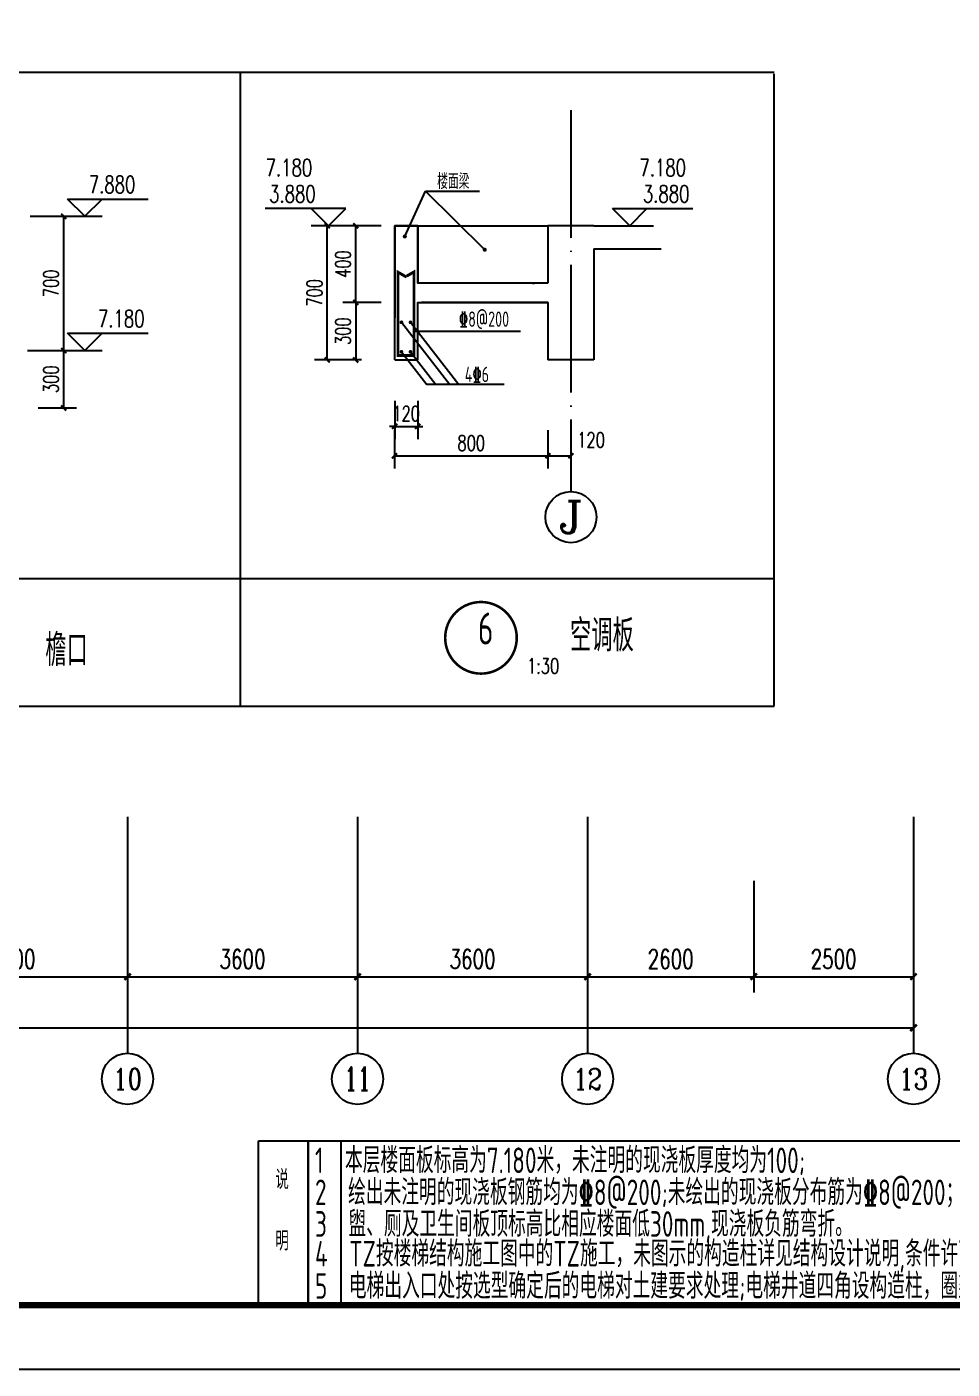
# Model space of a CAD drawing. Extents: x 1051052 to 1482120, y -981644 to -673261.
# Drawn here: x 1193975 to 1208455, y -924648 to -903648 of the extents above; entities that cross this region are included whole.
import ezdxf
from ezdxf.enums import TextEntityAlignment as Align

# ---------------------------------------------------------------- set-up
doc = ezdxf.new("R2010")
doc.units = 0
doc.header["$LTSCALE"] = 1000
doc.header["$MEASUREMENT"] = 0
doc.linetypes.add('DOTE', pattern=[2.42, 2, -0.2, 0.02, -0.2])
for name, color, linetype in [('A-Fixt', 81, 'Continuous'), ('AXIS', 3, 'Continuous'), ('AXIS_TEXT', 7, 'Continuous'), ('DIM_ELEV', 3, 'Continuous'), ('DIM_IDEN', 3, 'Continuous'), ('DIM_LEAD', 3, 'Continuous'), ('DOTE', 1, 'DOTE'), ('PUB_DIM', 3, 'Continuous'), ('PUB_TEXT', 7, 'Continuous'), ('TK', 142, 'Continuous'), ('剖面钢筋', 1, 'Continuous'), ('填充', 8, 'Continuous')]:
    doc.layers.add(name, color=color, linetype=linetype)
for name, color, linetype, lineweight in [('TAB', 7, 'Continuous', 25), ('TEXT', 7, 'Continuous', 25), ('TITLE', 7, 'Continuous', 25)]:
    doc.layers.add(name, color=color, linetype=linetype, lineweight=lineweight)
doc.styles.add('_TCH_AXIS', font='COMPLEX', dxfattribs={"bigfont": 'GBCBIG'})
doc.styles.add('_TCH_DIM', font='SIMPLEX', dxfattribs={"bigfont": 'GBCBIG'})
doc.styles.add('_TCH_DIM_T3', font='SIMPLEX', dxfattribs={"width": 0.705882, "bigfont": 'GBCBIG'})
doc.styles.add('COMPLEX', font='COMPLEX')
doc.styles.add('FromPkpm', font='Pkpmeng', dxfattribs={"width": 0.7, "bigfont": 'hztxt'})
doc.styles.get("Standard").update_dxf_attribs({"font": 'tssdeng.shx', "width": 0.7, "bigfont": '0hztxt.shx'})
doc.styles.add('TSSD_Norm', font='Tssdeng.shx', dxfattribs={"width": 0.7, "bigfont": 'hztxt.shx'})
doc.styles.add('TSSD_Num', font='Tssdeng.shx', dxfattribs={"width": 0.7, "bigfont": 'hztxt.shx'})
doc.dimstyles.new('_TCH_ARCH&&100', dxfattribs={"dimtxt": 297.5, "dimasz": 100, "dimexe": 250, "dimexo": 300, "dimgap": 126.25, "dimtad": 1, "dimdec": 0, "dimzin": 0, "dimdsep": 46, "dimtxsty": '_TCH_DIM_T3', "dimblk": 'ARCHTICK', "dimcen": 0.09, "dimclrt": 7, "dimazin": 2, "dimtfac": 1, "dimtdec": 0, "dimtix": 1, "dimtmove": 2, "dimatfit": 3, "dimfxl": 0, "dimtolj": 1, "dimtzin": 0, "dimarcsym": 0})
doc.dimstyles.new('TCH-30--80', dxfattribs={"dimtxt": 238, "dimasz": 80, "dimexe": 200, "dimexo": 240, "dimgap": 80, "dimtad": 1, "dimdec": 0, "dimlfac": 0.333333, "dimzin": 0, "dimdsep": 46, "dimtxsty": '_TCH_DIM_T3', "dimblk": 'ARCHTICK', "dimcen": 0.09, "dimclrt": 7, "dimazin": 2, "dimtfac": 1, "dimtdec": 0, "dimtix": 1, "dimtmove": 2, "dimatfit": 3, "dimfxl": 0, "dimtolj": 1, "dimtzin": 0, "dimarcsym": 0})

# ---------------------------------------------------------------- blocks, each defined once
blk = doc.blocks.new('_ArchTick')
at = {"color": 0, "linetype": 'ByBlock', "const_width": 0.4}
blk.add_lwpolyline([(-0.5, -0.5), (0.5, 0.5)], dxfattribs=at)
blk = doc.blocks.new('*D726')
at = {"layer": 'AXIS', "color": 0, "lineweight": -2, "transparency": 16777216}
for p, q in [((1191950, -917008), (1191950, -918758)), ((1195550, -917008), (1195550, -918758)), ((1191950, -918508), (1195550, -918508))]:
    blk.add_line(p, q, dxfattribs=at)
at = {"layer": 'Defpoints', "color": 0, "transparency": 16777216}
for p in [(1191950, -916008), (1195550, -916008), (1195550, -918508)]:
    blk.add_point(p, dxfattribs=at)
at = {"layer": 'AXIS', "color": 0, "lineweight": -2, "transparency": 16777216, "xscale": 100, "yscale": 100, "zscale": 100, "rotation": 180}
blk.add_blockref('_ArchTick', (1191950, -918508), dxfattribs=at)
at = {"layer": 'AXIS', "color": 0, "lineweight": -2, "transparency": 16777216, "xscale": 100, "yscale": 100, "zscale": 100}
blk.add_blockref('_ArchTick', (1195550, -918508), dxfattribs=at)
at = {"layer": 'AXIS', "color": 7, "transparency": 16777216, "insert": (1193750, -918233), "char_height": 297.5, "attachment_point": 5, "style": '_TCH_DIM_T3'}
blk.add_mtext('\\A1;3600', dxfattribs=at)
blk = doc.blocks.new('*D727')
at = {"layer": 'AXIS', "color": 0, "lineweight": -2, "transparency": 16777216}
for p, q in [((1195550, -917008), (1195550, -918758)), ((1199150, -917008), (1199150, -918758)), ((1195550, -918508), (1199150, -918508))]:
    blk.add_line(p, q, dxfattribs=at)
at = {"layer": 'Defpoints', "color": 0, "transparency": 16777216}
for p in [(1195550, -916008), (1199150, -916008), (1199150, -918508)]:
    blk.add_point(p, dxfattribs=at)
at = {"layer": 'AXIS', "color": 0, "lineweight": -2, "transparency": 16777216, "xscale": 100, "yscale": 100, "zscale": 100, "rotation": 180}
blk.add_blockref('_ArchTick', (1195550, -918508), dxfattribs=at)
at = {"layer": 'AXIS', "color": 0, "lineweight": -2, "transparency": 16777216, "xscale": 100, "yscale": 100, "zscale": 100}
blk.add_blockref('_ArchTick', (1199150, -918508), dxfattribs=at)
at = {"layer": 'AXIS', "color": 7, "transparency": 16777216, "insert": (1197350, -918233), "char_height": 297.5, "attachment_point": 5, "style": '_TCH_DIM_T3'}
blk.add_mtext('\\A1;3600', dxfattribs=at)
blk = doc.blocks.new('*D728')
at = {"layer": 'AXIS', "color": 0, "lineweight": -2, "transparency": 16777216}
for p, q in [((1199150, -917008), (1199150, -918758)), ((1202750, -917008), (1202750, -918758)), ((1199150, -918508), (1202750, -918508))]:
    blk.add_line(p, q, dxfattribs=at)
at = {"layer": 'Defpoints', "color": 0, "transparency": 16777216}
for p in [(1199150, -916008), (1202750, -916008), (1202750, -918508)]:
    blk.add_point(p, dxfattribs=at)
at = {"layer": 'AXIS', "color": 0, "lineweight": -2, "transparency": 16777216, "xscale": 100, "yscale": 100, "zscale": 100, "rotation": 180}
blk.add_blockref('_ArchTick', (1199150, -918508), dxfattribs=at)
at = {"layer": 'AXIS', "color": 0, "lineweight": -2, "transparency": 16777216, "xscale": 100, "yscale": 100, "zscale": 100}
blk.add_blockref('_ArchTick', (1202750, -918508), dxfattribs=at)
at = {"layer": 'AXIS', "color": 7, "transparency": 16777216, "insert": (1200950, -918233), "char_height": 297.5, "attachment_point": 5, "style": '_TCH_DIM_T3'}
blk.add_mtext('\\A1;3600', dxfattribs=at)
blk = doc.blocks.new('*D729')
at = {"layer": 'AXIS', "color": 0, "lineweight": -2, "transparency": 16777216}
for p, q in [((1168950, -917808), (1168950, -919558)), ((1207850, -917808), (1207850, -919558)), ((1168950, -919308), (1207850, -919308))]:
    blk.add_line(p, q, dxfattribs=at)
at = {"layer": 'Defpoints', "color": 0, "transparency": 16777216}
for p in [(1168950, -916008), (1207850, -916008), (1207850, -919308)]:
    blk.add_point(p, dxfattribs=at)
at = {"layer": 'AXIS', "color": 0, "lineweight": -2, "transparency": 16777216, "xscale": 100, "yscale": 100, "zscale": 100, "rotation": 180}
blk.add_blockref('_ArchTick', (1168950, -919308), dxfattribs=at)
at = {"layer": 'AXIS', "color": 0, "lineweight": -2, "transparency": 16777216, "xscale": 100, "yscale": 100, "zscale": 100}
blk.add_blockref('_ArchTick', (1207850, -919308), dxfattribs=at)
at = {"layer": 'AXIS', "color": 7, "transparency": 16777216, "insert": (1188400, -919033), "char_height": 297.5, "attachment_point": 5, "style": '_TCH_DIM_T3'}
blk.add_mtext('\\A1;38900', dxfattribs=at)
blk = doc.blocks.new('_AXISO')
blk.add_circle((0, 0), 0.5)
at = {"layer": 'AXIS_TEXT', "style": 'COMPLEX', "width": 1.041667}
blk.add_attdef('A', text='', height=0.56, dxfattribs=at).set_placement((-0.25, -0.28), (0.25, -0.28), align=Align.FIT)
blk = doc.blocks.new('*D698')
at = {"layer": 'AXIS', "color": 0, "lineweight": -2, "transparency": 16777216}
for p, q in [((1202750, -917008), (1202750, -918758)), ((1205350, -917008), (1205350, -918758)), ((1202750, -918508), (1205350, -918508))]:
    blk.add_line(p, q, dxfattribs=at)
at = {"layer": 'Defpoints', "color": 0, "transparency": 16777216}
for p in [(1202750, -916008), (1205350, -916072), (1205350, -918508)]:
    blk.add_point(p, dxfattribs=at)
at = {"layer": 'AXIS', "color": 0, "lineweight": -2, "transparency": 16777216, "xscale": 100, "yscale": 100, "zscale": 100, "rotation": 180}
blk.add_blockref('_ArchTick', (1202750, -918508), dxfattribs=at)
at = {"layer": 'AXIS', "color": 0, "lineweight": -2, "transparency": 16777216, "xscale": 100, "yscale": 100, "zscale": 100}
blk.add_blockref('_ArchTick', (1205350, -918508), dxfattribs=at)
at = {"layer": 'AXIS', "color": 7, "transparency": 16777216, "insert": (1204050, -918233), "char_height": 297.5, "attachment_point": 5, "style": '_TCH_DIM_T3'}
blk.add_mtext('\\A1;2600', dxfattribs=at)
blk = doc.blocks.new('*D773')
at = {"layer": 'Defpoints', "color": 0, "transparency": 16777216}
for p in [(1193626, -906612), (1194552, -906612), (1193626, -908712)]:
    blk.add_point(p, dxfattribs=at)
at = {"layer": 'PUB_DIM', "color": 0, "lineweight": -2, "transparency": 16777216}
for p, q in [((1194152, -906612), (1194752, -906612)), ((1194552, -908712), (1194552, -906612)), ((1194152, -908712), (1194752, -908712))]:
    blk.add_line(p, q, dxfattribs=at)
at = {"layer": 'PUB_DIM', "color": 0, "lineweight": -2, "transparency": 16777216, "xscale": 80, "yscale": 80, "zscale": 80}
for p, rotation in [((1194552, -906612), 90), ((1194552, -908712), 270)]:
    blk.add_blockref('_ArchTick', p, dxfattribs=dict(at, rotation=rotation))
at = {"layer": 'PUB_DIM', "color": 7, "transparency": 16777216, "insert": (1194353, -907662), "char_height": 238, "attachment_point": 5, "rotation": 90, "style": '_TCH_DIM_T3'}
blk.add_mtext('\\A1;700', dxfattribs=at)
blk = doc.blocks.new('*D774')
at = {"layer": 'Defpoints', "color": 0, "transparency": 16777216}
for p in [(1193626, -908712), (1194552, -908712), (1193626, -909611)]:
    blk.add_point(p, dxfattribs=at)
at = {"layer": 'PUB_DIM', "color": 0, "lineweight": -2, "transparency": 16777216}
for p, q in [((1194152, -908712), (1194752, -908712)), ((1194552, -909611), (1194552, -908712)), ((1194152, -909611), (1194752, -909611))]:
    blk.add_line(p, q, dxfattribs=at)
at = {"layer": 'PUB_DIM', "color": 0, "lineweight": -2, "transparency": 16777216, "xscale": 80, "yscale": 80, "zscale": 80}
for p, rotation in [((1194552, -908712), 90), ((1194552, -909611), 270)]:
    blk.add_blockref('_ArchTick', p, dxfattribs=dict(at, rotation=rotation))
at = {"layer": 'PUB_DIM', "color": 7, "transparency": 16777216, "insert": (1194353, -909162), "char_height": 238, "attachment_point": 5, "rotation": 90, "style": '_TCH_DIM_T3'}
blk.add_mtext('\\A1;300', dxfattribs=at)
blk = doc.blocks.new('*D841')
at = {"layer": 'Defpoints', "color": 0, "transparency": 16777216}
for p in [(1202129, -909332), (1202489, -909332), (1202489, -910359)]:
    blk.add_point(p, dxfattribs=at)
at = {"layer": 'PUB_DIM', "color": 0, "lineweight": -2, "transparency": 16777216}
for p, q in [((1202129, -909959), (1202129, -910559)), ((1202489, -909959), (1202489, -910559)), ((1202129, -910359), (1202489, -910359))]:
    blk.add_line(p, q, dxfattribs=at)
at = {"layer": 'PUB_DIM', "color": 0, "lineweight": -2, "transparency": 16777216, "xscale": 80, "yscale": 80, "zscale": 80, "rotation": 180}
blk.add_blockref('_ArchTick', (1202129, -910359), dxfattribs=at)
at = {"layer": 'PUB_DIM', "color": 0, "lineweight": -2, "transparency": 16777216, "xscale": 80, "yscale": 80, "zscale": 80}
blk.add_blockref('_ArchTick', (1202489, -910359), dxfattribs=at)
at = {"layer": 'PUB_DIM', "color": 7, "transparency": 16777216, "insert": (1202804, -910111), "char_height": 238, "attachment_point": 5, "style": '_TCH_DIM_T3'}
blk.add_mtext('\\A1;120', dxfattribs=at)
blk = doc.blocks.new('*D842')
at = {"layer": 'Defpoints', "color": 0, "transparency": 16777216}
for p in [(1199729, -909332), (1202129, -909332), (1202129, -910359)]:
    blk.add_point(p, dxfattribs=at)
at = {"layer": 'PUB_DIM', "color": 0, "lineweight": -2, "transparency": 16777216}
for p, q in [((1199729, -909959), (1199729, -910559)), ((1202129, -909959), (1202129, -910559)), ((1199729, -910359), (1202129, -910359))]:
    blk.add_line(p, q, dxfattribs=at)
at = {"layer": 'PUB_DIM', "color": 0, "lineweight": -2, "transparency": 16777216, "xscale": 80, "yscale": 80, "zscale": 80, "rotation": 180}
blk.add_blockref('_ArchTick', (1199729, -910359), dxfattribs=at)
at = {"layer": 'PUB_DIM', "color": 0, "lineweight": -2, "transparency": 16777216, "xscale": 80, "yscale": 80, "zscale": 80}
blk.add_blockref('_ArchTick', (1202129, -910359), dxfattribs=at)
at = {"layer": 'PUB_DIM', "color": 7, "transparency": 16777216, "insert": (1200929, -910160), "char_height": 238, "attachment_point": 5, "style": '_TCH_DIM_T3'}
blk.add_mtext('\\A1;800', dxfattribs=at)
blk = doc.blocks.new('*D843')
at = {"layer": 'Defpoints', "color": 0, "transparency": 16777216}
for p in [(1198675, -906760), (1199896, -906760), (1199896, -908860)]:
    blk.add_point(p, dxfattribs=at)
at = {"layer": 'PUB_DIM', "color": 0, "lineweight": -2, "transparency": 16777216}
for p, q in [((1199075, -906760), (1198475, -906760)), ((1198675, -908860), (1198675, -906760)), ((1199075, -908860), (1198475, -908860))]:
    blk.add_line(p, q, dxfattribs=at)
at = {"layer": 'PUB_DIM', "color": 0, "lineweight": -2, "transparency": 16777216, "xscale": 80, "yscale": 80, "zscale": 80}
for p, rotation in [((1198675, -906760), 90), ((1198675, -908860), 270)]:
    blk.add_blockref('_ArchTick', p, dxfattribs=dict(at, rotation=rotation))
at = {"layer": 'PUB_DIM', "color": 7, "transparency": 16777216, "insert": (1198476, -907810), "char_height": 238, "attachment_point": 5, "rotation": 90, "style": '_TCH_DIM_T3'}
blk.add_mtext('\\A1;700', dxfattribs=at)
blk = doc.blocks.new('*D845')
at = {"layer": 'Defpoints', "color": 0, "transparency": 16777216}
for p in [(1199731, -908858), (1200091, -908858), (1200091, -909898)]:
    blk.add_point(p, dxfattribs=at)
at = {"layer": 'PUB_DIM', "color": 0, "lineweight": -2, "transparency": 16777216}
for p, q in [((1199731, -909498), (1199731, -910098)), ((1200091, -909498), (1200091, -910098)), ((1199731, -909898), (1199651, -909898)), ((1199731, -909898), (1200091, -909898)), ((1200091, -909898), (1200171, -909898))]:
    blk.add_line(p, q, dxfattribs=at)
at = {"layer": 'PUB_DIM', "color": 0, "lineweight": -2, "transparency": 16777216, "xscale": 80, "yscale": 80, "zscale": 80}
blk.add_blockref('_ArchTick', (1199731, -909898), dxfattribs=at)
at = {"layer": 'PUB_DIM', "color": 0, "lineweight": -2, "transparency": 16777216, "xscale": 80, "yscale": 80, "zscale": 80, "rotation": 180}
blk.add_blockref('_ArchTick', (1200091, -909898), dxfattribs=at)
at = {"layer": 'PUB_DIM', "color": 7, "transparency": 16777216, "insert": (1199911, -909699), "char_height": 238, "attachment_point": 5, "style": '_TCH_DIM_T3'}
blk.add_mtext('\\A1;120', dxfattribs=at)
blk = doc.blocks.new('*D846')
at = {"layer": 'Defpoints', "color": 0, "transparency": 16777216}
for p in [(1199121, -906760), (1200091, -906760), (1200091, -907960)]:
    blk.add_point(p, dxfattribs=at)
at = {"layer": 'PUB_DIM', "color": 0, "lineweight": -2, "transparency": 16777216}
for p, q in [((1199521, -906760), (1198921, -906760)), ((1199121, -907960), (1199121, -906760)), ((1199521, -907960), (1198921, -907960))]:
    blk.add_line(p, q, dxfattribs=at)
at = {"layer": 'PUB_DIM', "color": 0, "lineweight": -2, "transparency": 16777216, "xscale": 80, "yscale": 80, "zscale": 80}
for p, rotation in [((1199121, -906760), 90), ((1199121, -907960), 270)]:
    blk.add_blockref('_ArchTick', p, dxfattribs=dict(at, rotation=rotation))
at = {"layer": 'PUB_DIM', "color": 7, "transparency": 16777216, "insert": (1198922, -907360), "char_height": 238, "attachment_point": 5, "rotation": 90, "style": '_TCH_DIM_T3'}
blk.add_mtext('\\A1;400', dxfattribs=at)
blk = doc.blocks.new('*D844')
at = {"layer": 'Defpoints', "color": 0, "transparency": 16777216}
for p in [(1200091, -907960), (1199121, -908860), (1199450, -908860)]:
    blk.add_point(p, dxfattribs=at)
at = {"layer": 'PUB_DIM', "color": 0, "lineweight": -2, "transparency": 16777216}
for p, q in [((1199521, -907960), (1198921, -907960)), ((1199121, -907960), (1199121, -908860)), ((1199210, -908860), (1198921, -908860))]:
    blk.add_line(p, q, dxfattribs=at)
at = {"layer": 'PUB_DIM', "color": 0, "lineweight": -2, "transparency": 16777216, "xscale": 80, "yscale": 80, "zscale": 80}
for p, rotation in [((1199121, -907960), 90), ((1199121, -908860), 270)]:
    blk.add_blockref('_ArchTick', p, dxfattribs=dict(at, rotation=rotation))
at = {"layer": 'PUB_DIM', "color": 7, "transparency": 16777216, "insert": (1198922, -908410), "char_height": 238, "attachment_point": 5, "rotation": 90, "style": '_TCH_DIM_T3'}
blk.add_mtext('\\A1;300', dxfattribs=at)
blk = doc.blocks.new('A2K')
at = {"layer": 'TK'}
blk.add_lwpolyline([(0, 0), (59400, 0), (59400, 42000), (0, 42000)], close=True, dxfattribs=at)
at = {"layer": 'TK', "const_width": 100}
blk.add_lwpolyline([(2500, 1000), (58400, 1000), (58400, 41000), (2500, 41000)], close=True, dxfattribs=at)
blk = doc.blocks.new('*D953')
at = {"layer": 'AXIS', "color": 0, "lineweight": -2, "transparency": 16777216}
for p, q in [((1202750, -917008), (1202750, -918758)), ((1205350, -917008), (1205350, -918758)), ((1202750, -918508), (1205350, -918508))]:
    blk.add_line(p, q, dxfattribs=at)
at = {"layer": 'Defpoints', "color": 0, "transparency": 16777216}
for p in [(1202750, -916533), (1205350, -916533), (1205350, -918508)]:
    blk.add_point(p, dxfattribs=at)
at = {"layer": 'AXIS', "color": 0, "lineweight": -2, "transparency": 16777216, "xscale": 100, "yscale": 100, "zscale": 100, "rotation": 180}
blk.add_blockref('_ArchTick', (1202750, -918508), dxfattribs=at)
at = {"layer": 'AXIS', "color": 0, "lineweight": -2, "transparency": 16777216, "xscale": 100, "yscale": 100, "zscale": 100}
blk.add_blockref('_ArchTick', (1205350, -918508), dxfattribs=at)
at = {"layer": 'AXIS', "color": 7, "transparency": 16777216, "insert": (1204050, -918233), "char_height": 297.5, "attachment_point": 5, "style": '_TCH_DIM_T3'}
blk.add_mtext('\\A1;2600', dxfattribs=at)
blk = doc.blocks.new('*D954')
at = {"layer": 'AXIS', "color": 0, "lineweight": -2, "transparency": 16777216}
for p, q in [((1205350, -917008), (1205350, -918758)), ((1207850, -917008), (1207850, -918758)), ((1205350, -918508), (1207850, -918508))]:
    blk.add_line(p, q, dxfattribs=at)
at = {"layer": 'Defpoints', "color": 0, "transparency": 16777216}
for p in [(1205350, -916533), (1207850, -916533), (1207850, -918508)]:
    blk.add_point(p, dxfattribs=at)
at = {"layer": 'AXIS', "color": 0, "lineweight": -2, "transparency": 16777216, "xscale": 100, "yscale": 100, "zscale": 100, "rotation": 180}
blk.add_blockref('_ArchTick', (1205350, -918508), dxfattribs=at)
at = {"layer": 'AXIS', "color": 0, "lineweight": -2, "transparency": 16777216, "xscale": 100, "yscale": 100, "zscale": 100}
blk.add_blockref('_ArchTick', (1207850, -918508), dxfattribs=at)
at = {"layer": 'AXIS', "color": 7, "transparency": 16777216, "insert": (1206600, -918233), "char_height": 297.5, "attachment_point": 5, "style": '_TCH_DIM_T3'}
blk.add_mtext('\\A1;2500', dxfattribs=at)

msp = doc.modelspace()

# ---------------------------------------------------------------- linework, layer by layer
at = {"layer": 'A-Fixt', "color": 0}
for p, q in [((1199730.892, -906759.669), (1200090.637, -906759.669)), ((1199730.892, -908858.106), (1199730.892, -906759.669)), ((1199730.892, -906909.562), (1199730.892, -906759.669)), ((1200090.637, -906759.669), (1200090.637, -907660.164)), ((1200090.637, -906759.669), (1202129.257, -906759.864)), ((1202848.763, -906759.864), (1202129.257, -906759.864)), ((1202129.257, -906759.864), (1202129.257, -907660.164)), ((1202848.763, -906759.864), (1203783.436, -906759.864)), ((1199730.892, -908259.223), (1199730.892, -906909.562)), ((1202848.763, -907119.608), (1203903.703, -907119.608)), ((1202848.763, -907119.608), (1202848.763, -908857.545)), ((1201889.445, -907660.164), (1200090.637, -907660.164)), ((1201889.445, -907660.164), (1201919.424, -907660.164)), ((1202129.275, -907959.864), (1200150.594, -907959.864)), ((1202129.275, -907959.864), (1202129.275, -908857.545)), ((1199730.892, -908858.106), (1200090.637, -908858.106)), ((1202848.763, -908857.545), (1202129.275, -908857.545))]:
    msp.add_line(p, q, dxfattribs=at)
for points in [[(1202129.257, -907660.164), (1200090.637, -907660.164), (1200090.637, -906759.669), (1199730.892, -906759.669), (1199730.892, -908199.867), (1199730.892, -908199.867)], [(1200090.637, -908858.106), (1200090.637, -907959.864), (1202129.275, -907959.864), (1202129.275, -908857.545)]]:
    msp.add_lwpolyline(points, dxfattribs=at)
at = {"layer": 'AXIS'}
for p, q in [((1195549.896, -916008.211), (1195549.896, -919706.871)), ((1199149.896, -916008.211), (1199149.896, -919706.871)), ((1202749.896, -916008.211), (1202749.896, -919706.871)), ((1207849.896, -916008.211), (1207849.896, -919706.871))]:
    msp.add_line(p, q, dxfattribs=at)
for points in [[(1197601.381, -921077.212), (1213397.337, -921077.212), (1213397.337, -923648.121), (1197601.381, -923648.121)], [(1197601.381, -921077.212), (1198378.603, -921077.212), (1198378.603, -923648.121), (1197601.381, -923648.121)], [(1198378.603, -921077.212), (1198889.571, -921077.212), (1198889.571, -923648.121), (1198378.603, -923648.121)]]:
    msp.add_lwpolyline(points, close=True, dxfattribs=at)
msp.add_circle((1202489.019, -911318.487), 399.6, dxfattribs=at)
at = {"layer": 'DIM_ELEV', "color": 0}
for p, q in [((1194881.643, -906612.429), (1194611.643, -906342.429)), ((1194611.643, -906342.429), (1195870.877, -906342.429)), ((1194881.643, -906612.429), (1195151.643, -906342.429)), ((1198965.598, -906489.864), (1197706.364, -906489.864)), ((1198695.598, -906759.864), (1198425.598, -906489.864)), ((1198695.598, -906759.864), (1198965.598, -906489.864)), ((1203408.666, -906759.864), (1203138.666, -906489.864)), ((1203138.666, -906489.864), (1204397.9, -906489.864)), ((1203408.666, -906759.864), (1203678.666, -906489.864)), ((1194025.071, -906612.429), (1195151.643, -906612.429)), ((1199224.262, -906759.864), (1198425.598, -906759.864)), ((1202880.002, -906759.864), (1203678.666, -906759.864)), ((1194881.643, -908712.429), (1194611.643, -908442.429)), ((1194611.643, -908442.429), (1195870.877, -908442.429)), ((1194881.643, -908712.429), (1195151.643, -908442.429)), ((1193986.574, -908712.429), (1195151.643, -908712.429))]:
    msp.add_line(p, q, dxfattribs=at)
at = {"layer": 'DIM_IDEN', "const_width": 40}
msp.add_lwpolyline([(1201641.205, -913206.444, 1), (1200521.205, -913206.444, 1)], format="xyb", close=True, dxfattribs=at)
at = {"layer": 'DIM_LEAD'}
for p, q in [((1199889.552, -906926.666), (1200212.511, -906221.087)), ((1201140.259, -907135.15), (1200212.511, -906221.087)), ((1200212.511, -906221.087), (1201056.816, -906221.087)), ((1199836.536, -908270.657), (1200595.987, -909241.461)), ((1199977.937, -908270.657), (1200737.388, -909241.461)), ((1201697.839, -908413.202), (1200046.075, -908413.202)), ((1199836.536, -908731.96), (1200235.114, -909241.461)), ((1199977.937, -908731.96), (1200376.515, -909241.461)), ((1201445.255, -909241.461), (1200235.114, -909241.461))]:
    msp.add_line(p, q, dxfattribs=at)
at = {"layer": 'DIM_LEAD', "const_width": 32}
for points in [[(1199882.892, -906941.215, 1), (1199896.211, -906912.118, 1)], [(1201151.657, -907146.379, 1), (1201128.862, -907123.921, 1)]]:
    msp.add_lwpolyline(points, format="xyb", close=True, dxfattribs=at)
at = {"layer": 'DOTE'}
msp.add_line((1202489.019, -904950.428), (1202489.019, -910918.887), dxfattribs=at)
at = {"layer": 'TAB'}
for p, q in [((1180612.405, -904354.761), (1205668.68, -904354.761)), ((1197316.588, -914273.555), (1197316.588, -904368.991)), ((1205668.68, -914273.555), (1205668.68, -904383.221)), ((1180612.405, -912279.595), (1205668.68, -912279.595)), ((1180612.405, -914273.555), (1205668.68, -914273.555))]:
    msp.add_line(p, q, dxfattribs=at)
at = {"layer": '剖面钢筋'}
msp.add_lwpolyline([(1199917.477, -907563.834, 45, 45, 0), (1199783.674, -907486.583, 45, 45, 0), (1199783.674, -908788.37, 45, 45, 0), (1200033.297, -908788.37, 45, 45, 0), (1200033.297, -907481.438, 45, 45, 0), (1199919.392, -907547.201, 0, 0, 0)], format="xyseb", dxfattribs=at)
at = {"layer": '剖面钢筋', "const_width": 28.8}
for points in [[(1199822.136, -908270.657, 1), (1199850.936, -908270.657, 1)], [(1199963.967, -908270.657, 1), (1199992.767, -908270.657, 1)], [(1199822.136, -908731.96, 1), (1199850.936, -908731.96, 1)], [(1199963.967, -908731.96, 1), (1199992.767, -908731.96, 1)]]:
    msp.add_lwpolyline(points, format="xyb", close=True, dxfattribs=at)

# ---------------------------------------------------------------- block references
at = {"layer": 'AXIS'}
ref = msp.add_blockref('_AXISO', (1195549.896, -920106.871), dxfattribs=dict(at, xscale=800, yscale=800, zscale=800))
ref.add_attrib('A', '10', dxfattribs={"layer": 'AXIS_TEXT', "height": 328.4455, "style": '_TCH_AXIS'}).set_placement((1195323.113, -920271.094), (1195776.68, -920271.094), align=Align.FIT)
ref = msp.add_blockref('_AXISO', (1199149.896, -920106.871), dxfattribs=dict(at, xscale=800, yscale=800, zscale=800))
ref.add_attrib('A', '11', dxfattribs={"layer": 'AXIS_TEXT', "height": 368.7626, "style": '_TCH_AXIS'}).set_placement((1198939.175, -920291.253), (1199360.618, -920291.253), align=Align.FIT)
ref = msp.add_blockref('_AXISO', (1202749.896, -920106.871), dxfattribs=dict(at, xscale=800, yscale=800, zscale=800))
ref.add_attrib('A', '12', dxfattribs={"layer": 'AXIS_TEXT', "height": 328.4455, "style": '_TCH_AXIS'}).set_placement((1202523.113, -920271.094), (1202976.68, -920271.094), align=Align.FIT)
ref = msp.add_blockref('_AXISO', (1207849.896, -920106.871), dxfattribs=dict(at, xscale=800, yscale=800, zscale=800))
ref.add_attrib('A', '13', dxfattribs={"layer": 'AXIS_TEXT', "height": 328.4455, "style": '_TCH_AXIS'}).set_placement((1207623.113, -920271.094), (1208076.68, -920271.094), align=Align.FIT)
at = {"layer": '填充'}
msp.add_blockref('A2K', (1161997.337, -924648.121), dxfattribs=at)

# ---------------------------------------------------------------- texts
at = {"layer": 'AXIS_TEXT', "style": '_TCH_AXIS', "width": 1.545455}
msp.add_text('J', height=496.939, dxfattribs=at).set_placement((1202287.877, -911566.957), (1202690.161, -911566.957), align=Align.FIT)
at = {"layer": 'PUB_TEXT', "color": 0, "style": '_TCH_DIM', "width": 0.705882}
for s, p in [('7.180', (1197711.764, -905985.864)), ('7.180', (1203560.9, -905985.864)), ('7.880', (1194943.877, -906247.929)), ('3.880', (1197765.764, -906395.364)), ('3.880', (1203614.9, -906395.364)), ('7.180', (1195087.877, -908347.929))]:
    msp.add_text(s, height=267.75, dxfattribs=at).set_placement(p)
at = {"layer": 'PUB_TEXT'}
for s, height, style, width, p in [('楼面梁', 240, 'TSSD_Norm', 0.7, (1200396.281, -906186.474)), ('%%1328@200', 240, 'TSSD_Norm', 0.7, (1200737.546, -908341.202)), ('4%%1326', 240, 'TSSD_Norm', 0.7, (1200827.902, -909205.437)), ('1:30', 238, '_TCH_DIM', 0.705882, (1201801.205, -913766.444))]:
    msp.add_text(s, height=height, dxfattribs=dict(at, style=style, width=width)).set_placement(p)
at = {"layer": 'PUB_TEXT', "width": 0.7}
msp.add_text('6', height=500, dxfattribs=at).set_placement((1201034.226, -913461.313), align=Align.BOTTOM_LEFT)
for s, p in [('空调板', (1202475.442, -913420.197)), ('檐口', (1194262.631, -913650.153))]:
    msp.add_text(s, height=500, dxfattribs=at).set_placement(p)
at = {"layer": 'TEXT', "style": 'TSSD_Num', "width": 0.69386}
for s, p in [('1  本层楼面板标高为7.180米，未注明的现浇板厚度均为100;', (1198483.752, -921580.645)), ('2  绘出未注明的现浇板钢筋均为%%1328@200;未绘出的现浇板分布筋为%%1328@200；      ', (1198483.752, -922081.315)), ('3  盥、厕及卫生间板顶标高比相应楼面低30mm,现浇板负筋弯折。', (1198483.752, -922576.831)), ('4  TZ按楼梯结构施工图中的TZ施工，未图示的构造柱详见结构设计说明,条件许可时贴洞边设置。', (1198483.752, -923042.407)), ('5  电梯出入口处按选型确定后的电梯对土建要求处理;电梯井道四角设构造柱，圈梁按电梯土建要求设置。', (1198483.752, -923547.029))]:
    msp.add_text(s, height=400, dxfattribs=at).set_placement(p)
at = {"layer": 'TITLE', "style": 'FromPkpm', "width": 0.7}
for s, p in [('说', (1197863.858, -921532.017)), ('明', (1197863.858, -922490.675))]:
    msp.add_text(s, height=300, dxfattribs=at).set_placement(p, align=Align.TOP_LEFT)

# ---------------------------------------------------------------- dimensions: what is measured, and where the dimension line sits
at = {"layer": 'AXIS'}
for p1, p2, distance, picture, middle in [((1168949.896, -916008.211), (1207849.896, -916008.211), -3300, '*D729', (1188399.896, -919033.211)), ((1191949.896, -916008.211), (1195549.896, -916008.211), -2500, '*D726', (1193749.896, -918233.211)), ((1195549.896, -916008.211), (1199149.896, -916008.211), -2500, '*D727', (1197349.896, -918233.211)), ((1199149.896, -916008.211), (1202749.896, -916008.211), -2500, '*D728', (1200949.896, -918233.211)), ((1202749.896, -916533.05), (1205349.896, -916533.05), -1975.161, '*D953', (1204049.896, -918233.211)), ((1205349.896, -916533.05), (1207849.896, -916533.05), -1975.161, '*D954', (1206599.896, -918233.211))]:
    dim = msp.add_aligned_dim(p1=p1, p2=p2, distance=distance, dimstyle='_TCH_ARCH&&100', dxfattribs=at)
    dim.commit()
    dim.dimension.update_dxf_attribs({"geometry": picture, "text_midpoint": middle})
dim = msp.add_linear_dim(base=(1205349.896, -918508.211), p1=(1202749.896, -916008.211), p2=(1205349.896, -916072.476), angle=180, dimstyle='_TCH_ARCH&&100', dxfattribs=at)
dim.commit()
dim.dimension.update_dxf_attribs({"geometry": '*D698', "text_midpoint": (1204049.896, -918233.211)})
at = {"layer": 'PUB_DIM'}
for p1, p2, distance, picture, middle in [((1193625.653, -908712.429), (1193625.653, -906612.429), -926.604, '*D773', (1194353.257, -907662.429)), ((1199896.44, -908859.864), (1199896.44, -906759.864), 1221.821, '*D843', (1198475.619, -907809.864)), ((1193625.653, -909611.383), (1193625.653, -908712.429), -926.604, '*D774', (1194353.257, -909161.906)), ((1199729.028, -909332.449), (1202129.028, -909332.449), -1026.98, '*D842', (1200929.028, -910160.43))]:
    dim = msp.add_aligned_dim(p1=p1, p2=p2, distance=distance, dimstyle='TCH-30--80', dxfattribs=at)
    dim.commit()
    dim.dimension.update_dxf_attribs({"geometry": picture, "text_midpoint": middle})
for base, p2, picture, middle in [((1199120.803, -906759.669), (1200090.637, -906759.669), '*D846', (1198921.803, -907359.766)), ((1199120.803, -908859.864), (1199450.155, -908859.864), '*D844', (1198921.803, -908409.864))]:
    dim = msp.add_linear_dim(base=base, p1=(1200090.637, -907959.864), p2=p2, angle=90, dimstyle='TCH-30--80', dxfattribs=at)
    dim.commit()
    dim.dimension.update_dxf_attribs({"geometry": picture, "text_midpoint": middle})
dim = msp.add_linear_dim(base=(1200090.637, -909898.089), p1=(1199730.892, -908858.106), p2=(1200090.637, -908858.106), dimstyle='TCH-30--80', dxfattribs=at)
dim.commit()
dim.dimension.update_dxf_attribs({"geometry": '*D845', "text_midpoint": (1199910.765, -909699.089)})
dim = msp.add_linear_dim(base=(1202489.019, -910359.43), p1=(1202129.028, -909332.449), p2=(1202489.019, -909332.449), angle=0, text='120', dimstyle='TCH-30--80', dxfattribs=at)
dim.commit()
dim.dimension.update_dxf_attribs({"geometry": '*D841', "text_midpoint": (1202803.704, -910111.15), "dimtype": 129})

doc.saveas('drawing.dxf')
